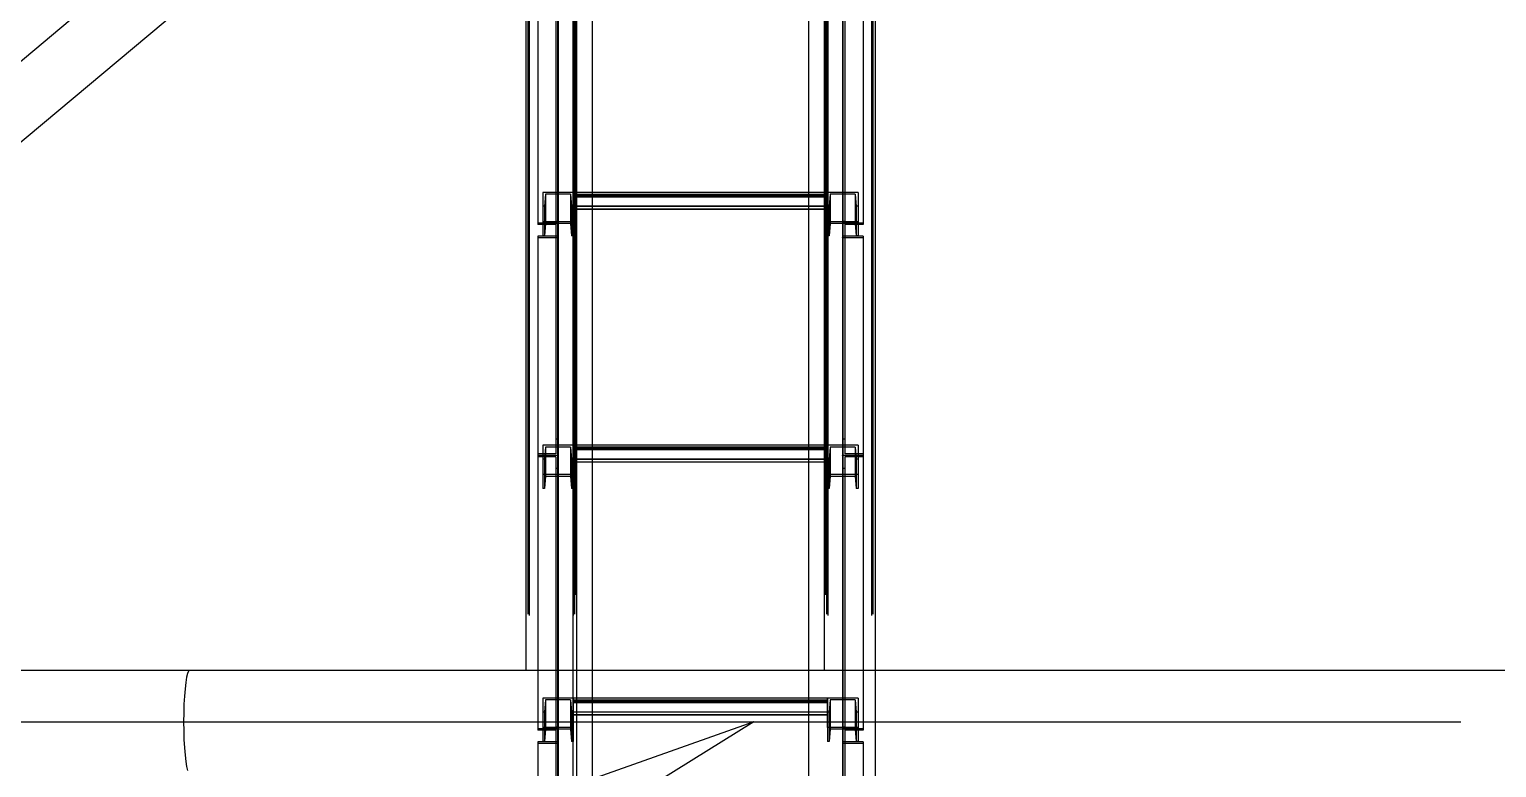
# Model space of a CAD drawing. Header units: millimetres. Extents: x 150209.93 to 150215.05, y 136675.65 to 136679.93.
# Drawn here: x 150211.0065 to 150211.1219, y 136676.8251 to 136676.8832 of the extents above; entities that cross this region are included whole.
import ezdxf

# ---------------------------------------------------------------- set-up
doc = ezdxf.new("R2010")
doc.units = ezdxf.units.MM
doc.header["$LTSCALE"] = 0.25
for name, pattern in [('CENTER', [50.8, 31.75, -6.35, 6.35, -6.35]), ('XKITLINE00', [0]), ('XKITLINE02', [4, 2, -2]), ('XKITLINE03', [6, 3, -1, 1, -1])]:
    doc.linetypes.add(name, pattern=pattern)

# ---------------------------------------------------------------- blocks, each defined once
blk = doc.blocks.new('çatıı')
at = {"color": 116, "linetype": 'XKITLINE02', "true_color": 0x136734}
for p, q in [((10605, 7540.27), (10605, 5898.21)), ((10605.85, 7540.13), (10605.85, 5898.35)), ((10704.15, 7540.13), (10704.15, 5898.35)), ((10705, 7540.27), (10705, 5898.21)), ((10586.3, 7532.54), (10586.3, 5921.85)), ((10587.15, 7532.54), (10587.15, 5888.14)), ((10587.68, 7532), (10587.68, 5887.3)), ((10604.92, 7532), (10604.92, 5887.3)), ((10605.45, 7532.54), (10605.45, 5888.14)), ((10703.7, 7532.54), (10703.69, 5960.34)), ((10704.55, 7532.54), (10704.54, 5888.14)), ((10705.08, 7532), (10705.07, 5887.3)), ((10722.31, 7532), (10722.31, 5887.3)), ((10722.85, 7532.54), (10722.84, 5888.14)), ((10612.5, 7484.98), (10612.5, 5900.19)), ((10697.5, 7470.57), (10697.5, 5900.19)), ((10591.01, 6294.07), (10591.01, 6186.01)), ((10598.21, 6293.55), (10598.21, 6181.33)), ((10599.01, 6294.07), (10599.01, 6181.33)), ((10710.99, 6294.07), (10710.99, 6181.33)), ((10711.79, 6293.55), (10711.79, 6181.33)), ((10718.99, 6294.07), (10718.99, 6186.01)), ((10599.01, 6286.48), (10599.01, 6186.53)), ((10593.02, 6198.58), (10593.02, 6193.11)), ((10605.02, 6198.58), (10593.02, 6198.58)), ((10593.02, 6198.58), (10593.02, 6186.53)), ((10605.02, 6198.58), (10605.02, 6193.11)), ((10605.02, 6198.58), (10605.02, 6187.02)), ((10605.02, 6198.58), (10605.02, 6191.87)), ((10612.5, 6198.58), (10605.02, 6198.58)), ((10705, 6198.58), (10697.5, 6198.58)), ((10705, 6198.58), (10705, 6187.02)), ((10705, 6198.58), (10705, 6193.11)), ((10717, 6198.58), (10705, 6198.58)), ((10705, 6198.58), (10705, 6191.87)), ((10717, 6198.58), (10717, 6187.02)), ((10717, 6198.58), (10717, 6193.11)), ((10593.7, 6193.11), (10593.02, 6193.11)), ((10593.02, 6193.11), (10593.02, 6181.55)), ((10594.08, 6197.88), (10593.7, 6193.11)), ((10593.7, 6193.11), (10593.7, 6181.55)), ((10603.95, 6197.88), (10594.08, 6197.88)), ((10594.08, 6197.88), (10594.08, 6186.32)), ((10603.95, 6197.88), (10604.34, 6193.11)), ((10603.95, 6197.88), (10603.95, 6186.32)), ((10605.02, 6193.11), (10604.34, 6193.11)), ((10604.34, 6193.11), (10604.34, 6181.55)), ((10705, 6197.77), (10605.02, 6197.77)), ((10612.5, 6197.34), (10605.02, 6197.34)), ((10705, 6196.75), (10605.02, 6196.75)), ((10605.02, 6193.11), (10605.02, 6181.55)), ((10705, 6193.11), (10605.02, 6193.11)), ((10705, 6193.04), (10605.02, 6193.04)), ((10705, 6197.34), (10697.5, 6197.34)), ((10705, 6193.11), (10705, 6181.55)), ((10705.68, 6193.11), (10705, 6193.11)), ((10706.06, 6197.88), (10705.68, 6193.11)), ((10705.68, 6193.11), (10705.68, 6181.55)), ((10706.06, 6197.88), (10706.06, 6186.32)), ((10715.93, 6197.88), (10706.06, 6197.88)), ((10715.93, 6197.88), (10715.93, 6186.32)), ((10715.93, 6197.88), (10716.32, 6193.11)), ((10716.32, 6193.11), (10716.32, 6181.55)), ((10717, 6193.11), (10716.32, 6193.11)), ((10717, 6193.11), (10717, 6181.55)), ((10599.01, 6186.53), (10591.01, 6186.53)), ((10605.02, 6187.02), (10593.02, 6187.02)), ((10593.02, 6186.53), (10593.02, 6181.55)), ((10599.01, 6187.11), (10598.21, 6187.11)), ((10598.21, 6187.11), (10598.21, 6181.39)), ((10598.21, 6187.11), (10598.21, 6095.77)), ((10599.01, 6187.11), (10599.01, 6180.75)), ((10599.01, 6187.11), (10599.01, 6095.14)), ((10705, 6191.94), (10605.02, 6191.94)), ((10612.5, 6191.87), (10605.02, 6191.87)), ((10605.02, 6187.02), (10605.02, 6181.55)), ((10705, 6191.87), (10697.5, 6191.87)), ((10705, 6187.02), (10705, 6181.55)), ((10717, 6187.02), (10705, 6187.02)), ((10710.99, 6187.11), (10710.99, 6095.14)), ((10711.79, 6187.11), (10710.99, 6187.11)), ((10710.99, 6186.53), (10710.99, 6181.33)), ((10718.99, 6186.53), (10710.99, 6186.53)), ((10711.79, 6187.11), (10711.79, 6095.77)), ((10717, 6187.02), (10717, 6181.55)), ((10718.99, 6186.53), (10718.99, 6186.01)), ((10598.21, 6186.01), (10591.01, 6186.01)), ((10598.21, 6181.39), (10591.01, 6181.39)), ((10591.01, 6181.39), (10591.01, 6180.75)), ((10591.01, 6181.39), (10591.01, 6095.14)), ((10599.01, 6180.75), (10591.01, 6180.75)), ((10593.7, 6181.55), (10593.02, 6181.55)), ((10594.08, 6186.32), (10593.7, 6181.55)), ((10603.95, 6186.32), (10594.08, 6186.32)), ((10599.01, 6181.33), (10598.21, 6181.33)), ((10603.95, 6186.32), (10604.34, 6181.55)), ((10605.02, 6181.55), (10604.34, 6181.55)), ((10705.68, 6181.55), (10705, 6181.55)), ((10706.06, 6186.32), (10705.68, 6181.55)), ((10715.93, 6186.32), (10706.06, 6186.32)), ((10711.79, 6181.33), (10710.99, 6181.33)), ((10718.99, 6180.75), (10710.99, 6180.75)), ((10711.79, 6186.01), (10711.79, 6181.33)), ((10718.99, 6186.01), (10711.79, 6186.01)), ((10718.99, 6181.39), (10711.79, 6181.39)), ((10715.93, 6186.32), (10716.32, 6181.55)), ((10717, 6181.55), (10716.32, 6181.55)), ((10718.99, 6181.39), (10718.99, 6095.14)), ((10599.01, 6101.5), (10598.21, 6101.5)), ((10710.99, 6101.5), (10710.99, 6095.14)), ((10711.79, 6101.5), (10710.99, 6101.5)), ((10711.79, 6101.5), (10711.79, 6095.77)), ((10598.21, 6095.77), (10591.01, 6095.77)), ((10599.01, 6095.14), (10591.01, 6095.14)), ((10591.01, 6095.14), (10591.01, 6094.62)), ((10599.01, 6095.14), (10591.01, 6095.14)), ((10591.01, 6095.14), (10591.01, 5987.08)), ((10598.21, 6094.62), (10591.01, 6094.62)), ((10593.02, 6099.11), (10593.02, 6093.64)), ((10605.02, 6099.11), (10593.02, 6099.11)), ((10593.02, 6099.11), (10593.02, 6087.55)), ((10594.08, 6098.41), (10593.7, 6093.64)), ((10603.95, 6098.41), (10594.08, 6098.41)), ((10594.08, 6098.41), (10594.08, 6086.86)), ((10598.21, 6094.62), (10598.21, 6089.93)), ((10598.21, 6094.62), (10598.21, 5982.4)), ((10599.01, 6095.14), (10599.01, 6089.93)), ((10599.01, 6095.14), (10599.01, 5982.4)), ((10603.95, 6098.41), (10604.34, 6093.64)), ((10603.95, 6098.41), (10603.95, 6086.86)), ((10605.02, 6099.11), (10605.02, 6093.64)), ((10605.02, 6099.11), (10605.02, 6087.55)), ((10605.02, 6099.11), (10605.02, 6092.4)), ((10612.5, 6099.11), (10605.02, 6099.11)), ((10705, 6098.3), (10605.02, 6098.3)), ((10612.5, 6097.87), (10605.02, 6097.87)), ((10705, 6097.29), (10605.02, 6097.29)), ((10705, 6099.11), (10697.5, 6099.11)), ((10705, 6097.87), (10697.5, 6097.87)), ((10705, 6099.11), (10705, 6087.55)), ((10705, 6099.11), (10705, 6093.64)), ((10717, 6099.11), (10705, 6099.11)), ((10705, 6099.11), (10705, 6092.4)), ((10706.06, 6098.41), (10705.68, 6093.64)), ((10706.06, 6098.41), (10706.06, 6086.86)), ((10715.93, 6098.41), (10706.06, 6098.41)), ((10710.99, 6095.14), (10710.99, 5982.4)), ((10718.99, 6095.14), (10710.99, 6095.14)), ((10718.99, 6095.14), (10710.99, 6095.14)), ((10718.99, 6095.77), (10711.79, 6095.77)), ((10711.79, 6094.62), (10711.79, 5982.4)), ((10718.99, 6094.62), (10711.79, 6094.62)), ((10715.93, 6098.41), (10715.93, 6086.86)), ((10715.93, 6098.41), (10716.32, 6093.64)), ((10717, 6099.11), (10717, 6087.55)), ((10717, 6099.11), (10717, 6093.64)), ((10718.99, 6095.77), (10718.99, 6095.14)), ((10718.99, 6095.14), (10718.99, 5987.08)), ((10718.99, 6094.62), (10718.99, 5987.08)), ((10593.7, 6093.64), (10593.02, 6093.64)), ((10593.02, 6093.64), (10593.02, 6082.08)), ((10593.7, 6093.64), (10593.7, 6082.08)), ((10599.01, 6089.93), (10598.21, 6089.93)), ((10605.02, 6093.64), (10604.34, 6093.64)), ((10604.34, 6093.64), (10604.34, 6082.08)), ((10605.02, 6093.64), (10605.02, 6082.08)), ((10705, 6093.64), (10605.02, 6093.64)), ((10705, 6093.57), (10605.02, 6093.57)), ((10705, 6092.47), (10605.02, 6092.47)), ((10612.5, 6092.4), (10605.02, 6092.4)), ((10705, 6092.4), (10697.5, 6092.4)), ((10705, 6093.64), (10705, 6082.08)), ((10705.68, 6093.64), (10705, 6093.64)), ((10705.68, 6093.64), (10705.68, 6082.08)), ((10711.79, 6089.93), (10710.99, 6089.93)), ((10716.32, 6093.64), (10716.32, 6082.08)), ((10717, 6093.64), (10716.32, 6093.64)), ((10717, 6093.64), (10717, 6082.08)), ((10593.02, 6087.55), (10593.02, 6082.08)), ((10605.02, 6087.55), (10593.02, 6087.55)), ((10594.08, 6086.86), (10593.7, 6082.08)), ((10603.95, 6086.86), (10594.08, 6086.86)), ((10603.95, 6086.86), (10604.34, 6082.08)), ((10605.02, 6087.55), (10605.02, 6082.08)), ((10705, 6087.55), (10705, 6082.08)), ((10717, 6087.55), (10705, 6087.55)), ((10706.06, 6086.86), (10705.68, 6082.08)), ((10715.93, 6086.86), (10706.06, 6086.86)), ((10715.93, 6086.86), (10716.32, 6082.08)), ((10717, 6087.55), (10717, 6082.08)), ((10593.7, 6082.08), (10593.02, 6082.08)), ((10605.02, 6082.08), (10604.34, 6082.08)), ((10705.68, 6082.08), (10705, 6082.08)), ((10717, 6082.08), (10716.32, 6082.08)), ((10606.3, 6010.57), (10606.3, 5888.14)), ((10612.5, 6010.57), (10612.5, 5938.07)), ((10697.5, 6010.57), (10697.5, 5964.17)), ((10723.69, 6010.57), (10723.69, 5888.14)), ((10593.02, 5999.64), (10593.02, 5994.17)), ((10605.02, 5999.64), (10593.02, 5999.64)), ((10593.02, 5999.64), (10593.02, 5988.09)), ((10594.08, 5998.95), (10593.7, 5994.17)), ((10603.95, 5998.95), (10594.08, 5998.95)), ((10594.08, 5998.95), (10594.08, 5987.39)), ((10603.95, 5998.95), (10604.34, 5994.17)), ((10603.95, 5998.95), (10603.95, 5987.39)), ((10605.02, 5999.64), (10605.02, 5994.17)), ((10605.02, 5999.64), (10605.02, 5988.09)), ((10605.02, 5999.64), (10605.02, 5992.94)), ((10705, 5999.64), (10605.02, 5999.64)), ((10705, 5998.84), (10605.02, 5998.84)), ((10705, 5998.41), (10605.02, 5998.41)), ((10705, 5997.82), (10605.02, 5997.82)), ((10705, 5999.64), (10705, 5988.09)), ((10705, 5999.64), (10705, 5994.17)), ((10717, 5999.64), (10705, 5999.64)), ((10705, 5999.64), (10705, 5992.94)), ((10706.06, 5998.95), (10705.68, 5994.17)), ((10706.06, 5998.95), (10706.06, 5987.39)), ((10715.93, 5998.95), (10706.06, 5998.95)), ((10715.93, 5998.95), (10715.93, 5987.39)), ((10715.93, 5998.95), (10716.32, 5994.17)), ((10717, 5999.64), (10717, 5988.09)), ((10717, 5999.64), (10717, 5994.17)), ((10593.7, 5994.17), (10593.02, 5994.17)), ((10593.02, 5994.17), (10593.02, 5982.61)), ((10593.7, 5994.17), (10593.7, 5982.61)), ((10605.02, 5994.17), (10604.34, 5994.17)), ((10604.34, 5994.17), (10604.34, 5982.61)), ((10605.02, 5994.17), (10605.02, 5982.61)), ((10705, 5994.17), (10605.02, 5994.17)), ((10705, 5994.1), (10605.02, 5994.1)), ((10705, 5993.01), (10605.02, 5993.01)), ((10705, 5992.94), (10605.02, 5992.94)), ((10705, 5994.17), (10705, 5982.61)), ((10705.68, 5994.17), (10705, 5994.17)), ((10705.68, 5994.17), (10705.68, 5982.61)), ((10716.32, 5994.17), (10716.32, 5982.61)), ((10717, 5994.17), (10716.32, 5994.17)), ((10717, 5994.17), (10717, 5982.61)), ((10599.01, 5987.6), (10591.01, 5987.6)), ((10598.21, 5987.08), (10591.01, 5987.08)), ((10593.02, 5988.09), (10593.02, 5982.61)), ((10605.02, 5988.09), (10593.02, 5988.09)), ((10594.08, 5987.39), (10593.7, 5982.61)), ((10603.95, 5987.39), (10594.08, 5987.39)), ((10599.01, 5988.18), (10598.21, 5988.18)), ((10598.21, 5988.18), (10598.21, 5982.46)), ((10598.21, 5988.18), (10598.21, 5896.84)), ((10599.01, 5988.18), (10599.01, 5980.12)), ((10599.01, 5988.18), (10599.01, 5896.2)), ((10603.95, 5987.39), (10604.34, 5982.61)), ((10605.02, 5988.09), (10605.02, 5982.61)), ((10705, 5988.09), (10705, 5982.61)), ((10717, 5988.09), (10705, 5988.09)), ((10706.06, 5987.39), (10705.68, 5982.61)), ((10715.93, 5987.39), (10706.06, 5987.39)), ((10710.99, 5988.18), (10710.99, 5896.2)), ((10711.79, 5988.18), (10710.99, 5988.18)), ((10718.99, 5987.6), (10710.99, 5987.6)), ((10711.79, 5988.18), (10711.79, 5896.84)), ((10711.79, 5987.08), (10711.79, 5982.4)), ((10718.99, 5987.08), (10711.79, 5987.08)), ((10715.93, 5987.39), (10716.32, 5982.61)), ((10717, 5988.09), (10717, 5982.61)), ((10598.21, 5982.46), (10591.01, 5982.46)), ((10591.01, 5982.46), (10591.01, 5980.12)), ((10591.01, 5982.46), (10591.01, 5896.2)), ((10599.01, 5981.82), (10591.01, 5981.82)), ((10593.7, 5982.61), (10593.02, 5982.61)), ((10599.01, 5982.4), (10598.21, 5982.4)), ((10605.02, 5982.61), (10604.34, 5982.61)), ((10705.68, 5982.61), (10705, 5982.61)), ((10711.79, 5982.4), (10710.99, 5982.4)), ((10718.99, 5981.82), (10710.99, 5981.82)), ((10718.99, 5982.46), (10711.79, 5982.46)), ((10717, 5982.61), (10716.32, 5982.61)), ((10718.99, 5982.46), (10718.99, 5896.2))]:
    blk.add_line(p, q, dxfattribs=at)
at = {"color": 1, "linetype": 'XKITLINE03'}
for p, q in [((10605, 5900.27), (10605, 7540.27)), ((10705, 7540.27), (10705, 5900.27)), ((10599, 5869.63), (10599, 7535.89)), ((10710.99, 5869.63), (10711, 7535.89)), ((10599.01, 6294.07), (10599.01, 6186.53)), ((10710.99, 6186.53), (10710.99, 6294.07)), ((10605.02, 6198.58), (10605.02, 6187.02)), ((10705, 6187.02), (10705, 6198.58)), ((10605.02, 6197.34), (10705, 6197.34)), ((10599.01, 6180.75), (10599.01, 6095.14)), ((10710.99, 6095.14), (10710.99, 6180.75)), ((10599.01, 6095.14), (10599.01, 5987.6)), ((10605.02, 6099.11), (10605.02, 6087.55)), ((10605.02, 6097.87), (10705, 6097.87)), ((10705, 6087.55), (10705, 6099.11)), ((10710.99, 5987.6), (10710.99, 6095.14)), ((10605.02, 5999.64), (10605.02, 5988.09)), ((10605.02, 5998.41), (10705, 5998.41)), ((10705, 5988.09), (10705, 5999.64)), ((10599.01, 5981.82), (10599.01, 5896.2)), ((10710.99, 5896.2), (10710.99, 5981.82))]:
    blk.add_line(p, q, dxfattribs=at)
at = {"color": 8, "linetype": 'CENTER'}
for p, q in [((11840, 7450.27), (10096.38, 5990.27)), ((9008.64, 5990.27), (10454.1, 5990.27)), ((10676.04, 5990.27), (10385.47, 5810.27)), ((10676.04, 5990.27), (10442.66, 5907.77)), ((10454.1, 5990.27), (11840, 5990.27))]:
    blk.add_line(p, q, dxfattribs=at)
at = {"color": 8, "linetype": 'XKITLINE00'}
for p, q in [((11763.8, 7402.36), (10108.23, 6016.08)), ((11763.8, 7370.58), (10139.58, 6010.56)), ((10454.1, 6010.57), (10139.62, 6010.57)), ((10452.93, 6007.86), (10452.6, 6005.83)), ((10453.3, 6009.35), (10452.93, 6007.86)), ((10453.7, 6010.27), (10453.3, 6009.35)), ((10453.7, 6010.27), (10453.3, 6009.35)), ((10454.1, 6010.57), (10453.7, 6010.27)), ((10454.1, 6010.57), (10453.7, 6010.27)), ((11718.61, 6010.57), (10454.1, 6010.57)), ((10452.31, 6003.32), (10452.08, 6000.42)), ((10452.6, 6005.83), (10452.31, 6003.32)), ((10451.9, 5997.22), (10451.8, 5993.8)), ((10452.08, 6000.42), (10451.9, 5997.22)), ((10451.8, 5993.8), (10451.76, 5990.27)), ((10451.76, 5990.27), (10451.8, 5986.75)), ((10451.8, 5986.75), (10451.9, 5983.33)), ((10451.9, 5983.33), (10452.08, 5980.12)), ((10452.08, 5980.12), (10452.31, 5977.23)), ((10452.31, 5977.23), (10452.6, 5974.72)), ((10452.6, 5974.72), (10452.93, 5972.69)), ((10452.93, 5972.69), (10453.3, 5971.2))]:
    blk.add_line(p, q, dxfattribs=at)
at = {"color": 7, "linetype": 'XKITLINE00'}
for p, q in [((10723.69, 6499.66), (10723.69, 6010.57)), ((10703.69, 6482.91), (10703.69, 6010.57)), ((10697.5, 6477.72), (10697.5, 6010.57)), ((10612.5, 6406.55), (10612.5, 6010.57)), ((10606.3, 6401.36), (10606.3, 6010.57)), ((10586.3, 6384.62), (10586.3, 6010.57)), ((10697.5, 6198.58), (10612.5, 6198.58)), ((10697.5, 6197.34), (10612.5, 6197.34)), ((10697.5, 6191.87), (10612.5, 6191.87)), ((10697.5, 6099.11), (10612.5, 6099.11)), ((10697.5, 6097.87), (10612.5, 6097.87)), ((10697.5, 6092.4), (10612.5, 6092.4))]:
    blk.add_line(p, q, dxfattribs=at)
at = {"color": 1, "linetype": 'XKITLINE00'}
for centre in [(10605.02, 6198.58), (10705, 6198.58), (10605.02, 6197.34), (10705, 6197.34), (10599.01, 6186.53), (10605.02, 6187.02), (10705, 6187.02), (10710.99, 6186.53), (10599.01, 6180.75), (10710.99, 6180.75), (10599.01, 6095.14), (10599.01, 6095.14), (10605.02, 6099.11), (10605.02, 6097.87), (10705, 6099.11), (10705, 6097.87), (10710.99, 6095.14), (10710.99, 6095.14), (10605.02, 6087.55), (10705, 6087.55), (10605.02, 5999.64), (10605.02, 5998.41), (10705, 5999.64), (10705, 5998.41), (10599.01, 5987.6), (10605.02, 5988.09), (10705, 5988.09), (10710.99, 5987.6), (10599.01, 5981.82), (10710.99, 5981.82)]:
    blk.add_circle(centre, 0.05, dxfattribs=at)
at = {"color": 8, "linetype": 'XKITLINE00'}
for centre in [(10454.1, 5990.27), (10454.1, 5990.27), (10676.04, 5990.27), (10676.04, 5990.27)]:
    blk.add_circle(centre, 0.05, dxfattribs=at)

msp = doc.modelspace()

# ---------------------------------------------------------------- block references
at = {"xscale": 0.0002000170049888334, "yscale": 0.0002000170049888334, "zscale": 0.0002000170049888334}
msp.add_blockref('çatıı', (150208.92807, 136675.63059), dxfattribs=at)

doc.saveas('drawing.dxf')
